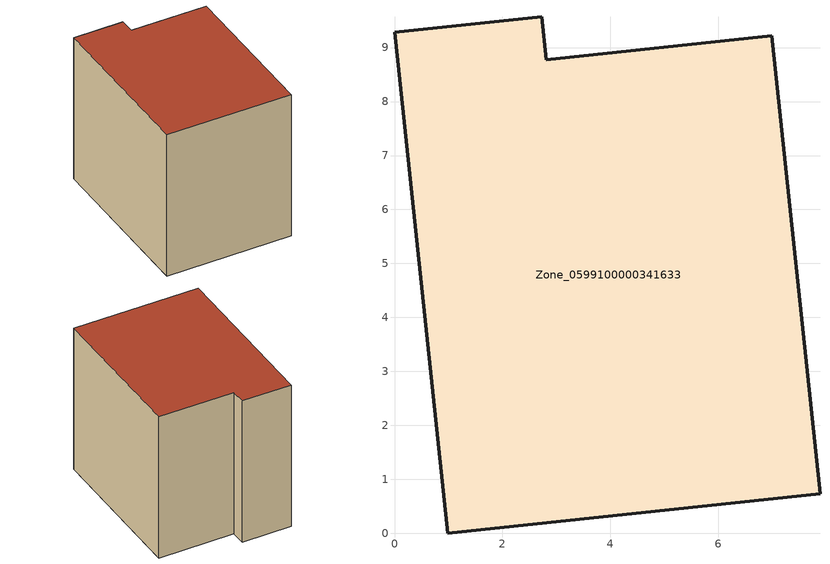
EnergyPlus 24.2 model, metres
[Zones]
Zone_0599100000341633
 floor ground (C_G): 0.98,0 0,9.28 2.73,9.57 2.82,8.77 6.99,9.21 7.88,0.73 z0
 wall outside (C_F): 2.82,8.77 2.73,9.57 0,9.28 0.98,0 7.88,0.73 6.99,9.21 2.82,8.77 z0:8.45
 roof outside (C_R): 7.88,0.73 6.99,9.21 2.82,8.77 2.73,9.57 0,9.28 0.98,0 z8.45
[BUILDING]
Pand.0599100000341633: North Axis=0; Terrain=City; Loads Convergence Tolerance Value=0.04; Temperature Convergence Tolerance Value=0.4; Solar Distribution=FullExterior; Maximum Number of Warmup Days=25; Minimum Number of Warmup Days=1
[Site:Location]
Rotterdam.The.Hague.AP_ZH_NLD Design_Conditions: Latitude=51.96; Longitude=4.45; Time Zone=1; Elevation=-4.5
[SITE:GROUNDTEMPERATURE:BUILDINGSURFACE]
18, 18, 18, 18, 18, 18, 18, 18, 18, 18, 18, 18
[MATERIAL] Thermal Absorptance=0.9; Solar Absorptance=0.7; Visible Absorptance=0.7
Name | Roughness | Thickness | Conductivity | Density | Specific Heat
G.TI.1992-2005 | MediumSmooth | 0.15 | 0.06 | 540 | 1210
F.TI.1992-2005 | Rough | 0.3 | 0.12 | 1920 | 840
R.TI.1992-2005 | MediumRough | 0.2 | 0.08 | 1500 | 1000
[CONSTRUCTION]
C_G: G.TI.1992-2005
C_F: F.TI.1992-2005
C_R: R.TI.1992-2005
[ZONE]
Zone_0599100000341633: Type=1; Multiplier=1; Ceiling Height=Autocalculate; Volume=Autocalculate; Floor Area=autocalculate; Part of Total Floor Area=Yes
[ZONEINFILTRATION:DESIGNFLOWRATE]
Infil_Zone_0599100000341633: Zone or ZoneList or Space or SpaceList=Zone_0599100000341633; Schedule=AlwaysOn; Design Flow Rate Calculation Method=Flow/Area; Flow Rate per Floor Area=0.0015; Constant Term Coefficient=1; Temperature Term Coefficient=0; Velocity Term Coefficient=0; Velocity Squared Term Coefficient=0
[HVACTEMPLATE:ZONE:IDEALLOADSAIRSYSTEM]
Zone_0599100000341633: Maximum Heating Supply Air Temperature=50; Minimum Cooling Supply Air Temperature=13; Maximum Heating Supply Air Humidity Ratio=0.0156; Minimum Cooling Supply Air Humidity Ratio=0.0077; Heating Limit=NoLimit; Cooling Limit=NoLimit; Dehumidification Control Type=ConstantSensibleHeatRatio; Cooling Sensible Heat Ratio=0.7; Dehumidification Setpoint=60; Humidification Control Type=None; Humidification Setpoint=30; Outdoor Air Method=None; Outdoor Air Flow Rate per Person=0.00944; Outdoor Air Flow Rate per Zone Floor Area=0; Outdoor Air Flow Rate per Zone=0; Demand Controlled Ventilation Type=None; Outdoor Air Economizer Type=NoEconomizer; Heat Recovery Type=None; Sensible Heat Recovery Effectiveness=0.7; Latent Heat Recovery Effectiveness=0.65
[ZONECONTROL:THERMOSTAT]
ThermostatControl_Zone_0599100000341633: Zone or ZoneList=Zone_0599100000341633; Control Type Schedule=DualSetpointControlType; Control 1=Thermostat_Zone_0599100000341633; Temperature Difference Between Cutout And Setpoint=0
[THERMOSTATSETPOINT:DUALSETPOINT]
Thermostat_Zone_0599100000341633: Heating Setpoint Temperature Schedule=HeatingSetpoint_Zone_0599100000341633; Cooling Setpoint Temperature Schedule=CoolingSetpoint_Zone_0599100000341633
[SCHEDULE:COMPACT]
HeatingSetpoint_Zone_0599100000341633: Through: 12/31, For: AllDays, Until: 24:00, 21
CoolingSetpoint_Zone_0599100000341633: Through: 12/31, For: AllDays, Until: 24:00, 24
DualSetpointControlType: Through: 12/31, For: AllDays, Until: 24:00, 4
AlwaysOn: Through: 12/31, For: AllDays, Until: 24:00, 1
